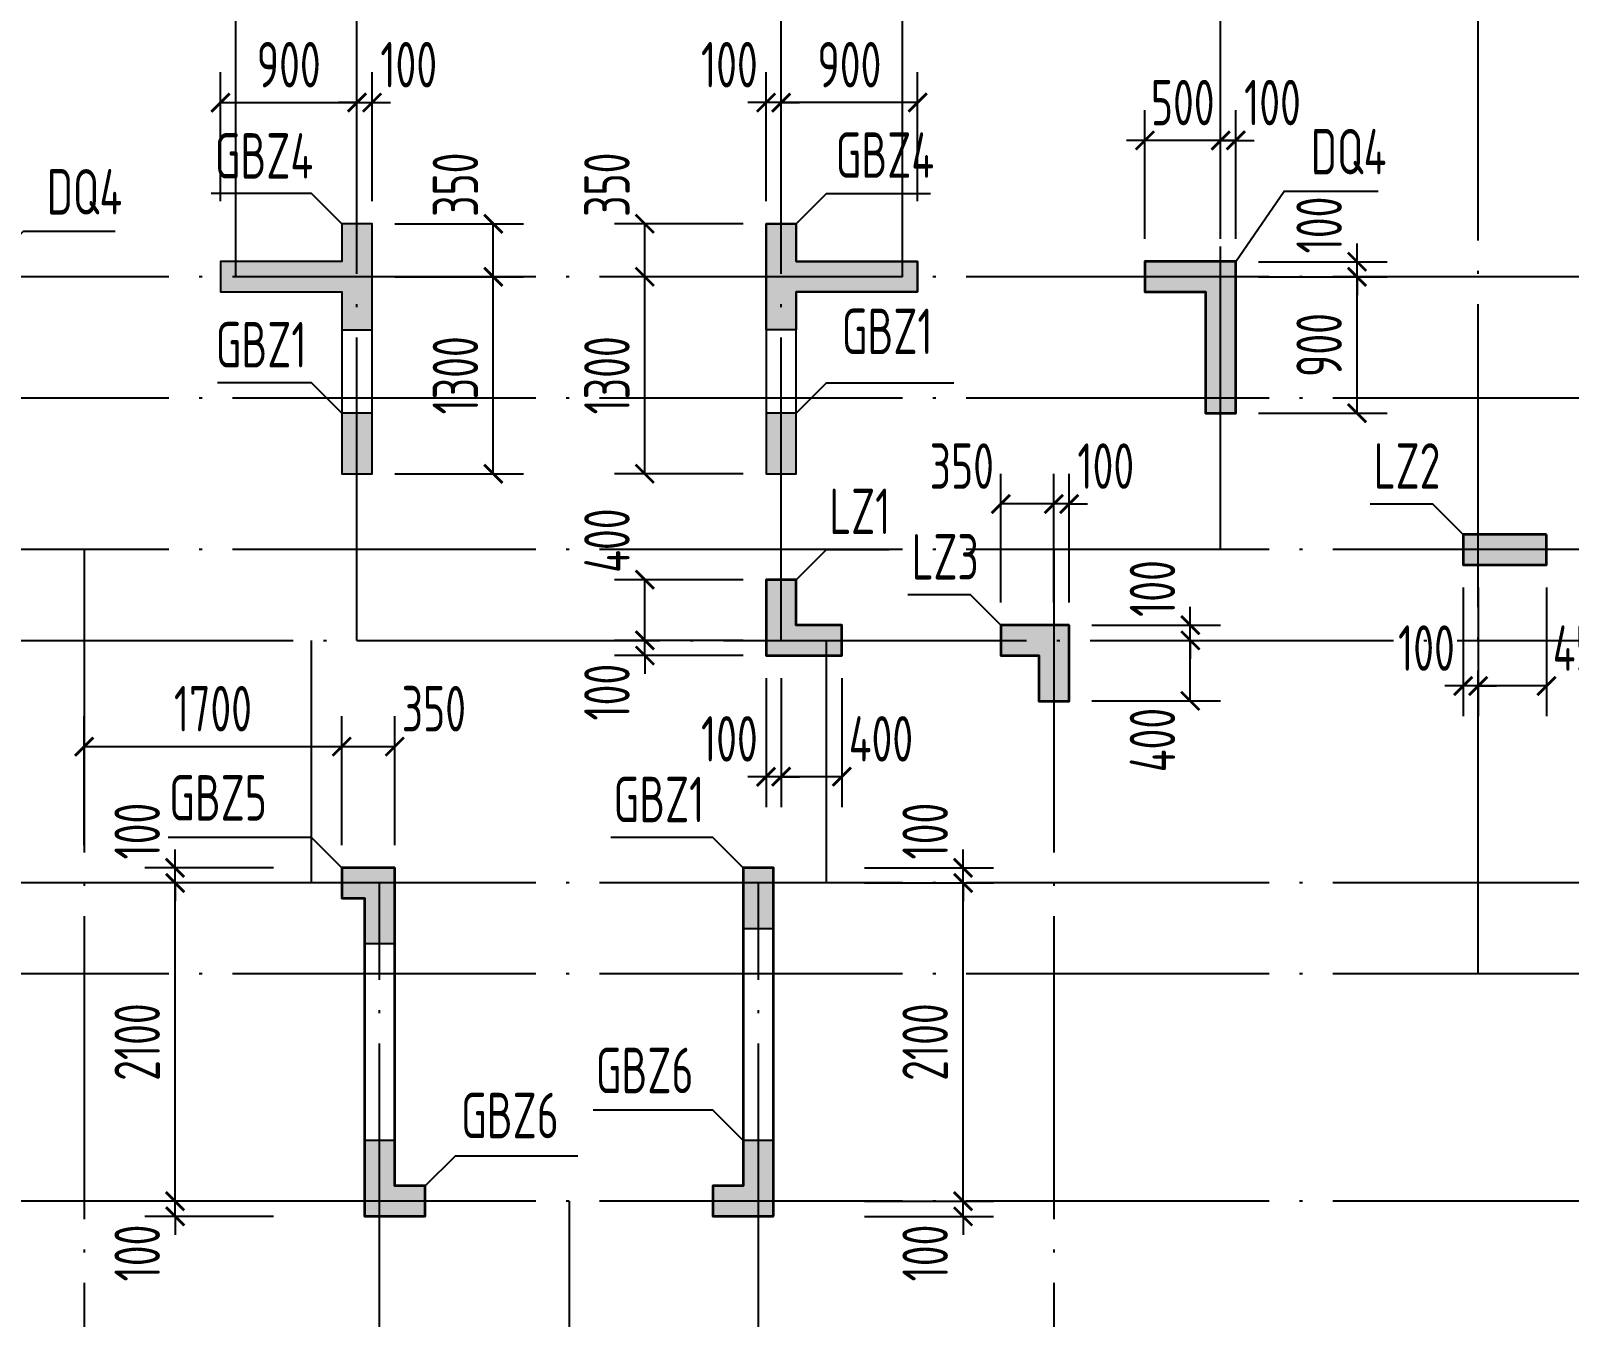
# Model space of a CAD drawing. Extents: x -668857 to 185752, y -270966 to 286822.
# Drawn here: x -309164 to -299012, y -70675 to -62185 of the extents above; entities that cross this region are included whole.
import ezdxf
from ezdxf.enums import TextEntityAlignment as Align

# ---------------------------------------------------------------- set-up
doc = ezdxf.new("R2010")
doc.units = 0
doc.header["$LTSCALE"] = 1000
doc.linetypes.add('DOTE', pattern=[2.42, 2, -0.2, 0.02, -0.2])
doc.layers.get('0').update_dxf_attribs({"linetype": 'CONTINUOUS'})
doc.layers.get('DEFPOINTS').update_dxf_attribs({"linetype": 'CONTINUOUS'})
for name, color, linetype in [('A-DOTE', 10, 'DOTE'), ('S-Q墙实线', 6, 'CONTINUOUS'), ('S-Q墙标注', 3, 'CONTINUOUS'), ('S-X详图填充', 252, 'CONTINUOUS'), ('S-X详图实线', 4, 'CONTINUOUS'), ('S-Z柱实线', 6, 'CONTINUOUS'), ('S-Z柱编号', 6, 'CONTINUOUS')]:
    doc.layers.add(name, color=color, linetype=linetype)
doc.styles.add('TSSD_REIN', font='tssdeng.shx', dxfattribs={"width": 0.7, "height": 300, "bigfont": 'tssdchn.shx'})
doc.styles.add('结构文字', font='zstxt.shx', dxfattribs={"width": 0.7, "bigfont": 'zshz.shx'})
doc.dimstyles.new('STRUCK', dxfattribs={"dimtxt": 400, "dimasz": 121, "dimexe": 200, "dimexo": 150, "dimgap": 115, "dimtad": 1, "dimdec": 0, "dimdsep": 46, "dimtxsty": '结构文字', "dimblk": 'ARCHTICK', "dimcen": 400, "dimclrd": 3, "dimclre": 3, "dimclrt": 7, "dimadec": 0, "dimazin": 0, "dimtfac": 1, "dimtdec": 0, "dimtix": 1, "dimtmove": 2, "dimatfit": 3, "dimldrblk": '_DIMX', "dimfxl": 1, "dimtolj": 1, "dimtzin": 0, "dimarcsym": 0})

# ---------------------------------------------------------------- blocks, each defined once
blk = doc.blocks.new('20210726.16395156')
at = {"layer": 'A-DOTE'}
for p, q in [((14900, 15500), (14900, 18249.9)), ((15700, 13100.3), (15700, 18249.9)), ((18500, 13100.3), (18500, 18249.9)), ((19300, 15500), (19300, 18249.9)), ((21400, 13700), (21400, 18249.9)), ((23100, 10900), (23100, 18249.9)), ((55600, 15500), (3600, 15500)), ((55600, 14700), (3600, 14700)), ((55600, 13700), (3600, 13700)), ((13900.2, 13700), (13900, 3600)), ((20299.8, 13700), (20300, 3600)), ((3600, 13100.3), (55600, 13100.3)), ((15400, 11500), (15400, 13100)), ((18800, 11500), (18800, 13100)), ((55600, 11500), (3600, 11500)), ((15850, 3600), (15850, 11500)), ((18350, 3600.1), (18350, 11500)), ((55600, 10900), (3600, 10900)), ((55600, 9400), (3600, 9400)), ((17100, 9400), (17100, 3600))]:
    blk.add_line(p, q, dxfattribs=at)
blk = doc.blocks.new('_ArchTick')
at = {"color": 0, "linetype": 'ByBlock', "const_width": 0.15}
blk.add_lwpolyline([(-0.5, -0.5), (0.5, 0.5)], dxfattribs=at)
blk = doc.blocks.new('*D3508')
at = {"layer": 'DEFPOINTS', "color": 0, "transparency": 16777216}
for p in [(-308212, -69909), (-307412, -69909), (-307412, -70009)]:
    blk.add_point(p, dxfattribs=at)
at = {"layer": 'S-Q墙标注', "color": 3, "lineweight": -2, "transparency": 16777216}
for p, q in [((-308212, -69909), (-308212, -69788)), ((-307562, -69909), (-308412, -69909)), ((-308212, -70009), (-308212, -69909)), ((-307562, -70009), (-308412, -70009)), ((-308212, -70009), (-308212, -70130))]:
    blk.add_line(p, q, dxfattribs=at)
at = {"layer": 'S-Q墙标注', "color": 3, "lineweight": -2, "transparency": 16777216, "xscale": 121, "yscale": 121, "zscale": 121}
for p, rotation in [((-308212, -69909), 270), ((-308212, -70009), 90)]:
    blk.add_blockref('_ArchTick', p, dxfattribs=dict(at, rotation=rotation))
at = {"layer": 'S-Q墙标注', "color": 7, "transparency": 16777216, "insert": (-308462, -70251), "char_height": 300, "attachment_point": 5, "rotation": 90, "style": 'TSSD_REIN'}
blk.add_mtext('\\A1;100', dxfattribs=at)
blk = doc.blocks.new('_DIMX')
blk.add_line((-150, 0), (150, 0))
at = {"const_width": 50}
blk.add_lwpolyline([(-70, -70), (70, 70)], dxfattribs=at)
blk = doc.blocks.new('*D3509')
at = {"layer": 'DEFPOINTS', "color": 0, "transparency": 16777216}
for p in [(-308212, -67809), (-307412, -67809), (-307412, -69909)]:
    blk.add_point(p, dxfattribs=at)
at = {"layer": 'S-Q墙标注', "color": 3, "lineweight": -2, "transparency": 16777216}
for p, q in [((-307562, -67809), (-308412, -67809)), ((-308212, -69909), (-308212, -67809)), ((-307562, -69909), (-308412, -69909))]:
    blk.add_line(p, q, dxfattribs=at)
at = {"layer": 'S-Q墙标注', "color": 3, "lineweight": -2, "transparency": 16777216, "xscale": 121, "yscale": 121, "zscale": 121}
for p, rotation in [((-308212, -67809), 90), ((-308212, -69909), 270)]:
    blk.add_blockref('_ArchTick', p, dxfattribs=dict(at, rotation=rotation))
at = {"layer": 'S-Q墙标注', "color": 7, "transparency": 16777216, "insert": (-308462, -68859), "char_height": 300, "attachment_point": 5, "rotation": 90, "style": 'TSSD_REIN'}
blk.add_mtext('\\A1;2100', dxfattribs=at)
blk = doc.blocks.new('*D3510')
at = {"layer": 'DEFPOINTS', "color": 0, "transparency": 16777216}
for p in [(-308212, -67709), (-307412, -67709), (-307412, -67809)]:
    blk.add_point(p, dxfattribs=at)
at = {"layer": 'S-Q墙标注', "color": 3, "lineweight": -2, "transparency": 16777216}
for p, q in [((-308212, -67709), (-308212, -67588)), ((-307562, -67709), (-308412, -67709)), ((-308212, -67809), (-308212, -67709)), ((-307562, -67809), (-308412, -67809)), ((-308212, -67809), (-308212, -67930))]:
    blk.add_line(p, q, dxfattribs=at)
at = {"layer": 'S-Q墙标注', "color": 3, "lineweight": -2, "transparency": 16777216, "xscale": 121, "yscale": 121, "zscale": 121}
for p, rotation in [((-308212, -67709), 270), ((-308212, -67809), 90)]:
    blk.add_blockref('_ArchTick', p, dxfattribs=dict(at, rotation=rotation))
at = {"layer": 'S-Q墙标注', "color": 7, "transparency": 16777216, "insert": (-308462, -67467), "char_height": 300, "attachment_point": 5, "rotation": 90, "style": 'TSSD_REIN'}
blk.add_mtext('\\A1;100', dxfattribs=at)
blk = doc.blocks.new('*D3521')
at = {"layer": 'DEFPOINTS', "color": 0, "transparency": 16777216}
for p in [(-299612, -65709), (-299162, -65709), (-299612, -66509)]:
    blk.add_point(p, dxfattribs=at)
at = {"layer": 'S-Q墙标注', "color": 3, "lineweight": -2, "transparency": 16777216}
for p, q in [((-299612, -65859), (-299612, -66709)), ((-299162, -65859), (-299162, -66709)), ((-299162, -66509), (-299612, -66509))]:
    blk.add_line(p, q, dxfattribs=at)
at = {"layer": 'S-Q墙标注', "color": 3, "lineweight": -2, "transparency": 16777216, "xscale": 121, "yscale": 121, "zscale": 121, "rotation": 180}
blk.add_blockref('_ArchTick', (-299612, -66509), dxfattribs=at)
at = {"layer": 'S-Q墙标注', "color": 3, "lineweight": -2, "transparency": 16777216, "xscale": 121, "yscale": 121, "zscale": 121}
blk.add_blockref('_ArchTick', (-299162, -66509), dxfattribs=at)
at = {"layer": 'S-Q墙标注', "color": 7, "transparency": 16777216, "insert": (-298904, -66259), "char_height": 300, "attachment_point": 5, "style": 'TSSD_REIN'}
blk.add_mtext('\\A1;450', dxfattribs=at)
blk = doc.blocks.new('*D3522')
at = {"layer": 'DEFPOINTS', "color": 0, "transparency": 16777216}
for p in [(-299712, -65709), (-299612, -65709), (-299712, -66509)]:
    blk.add_point(p, dxfattribs=at)
at = {"layer": 'S-Q墙标注', "color": 3, "lineweight": -2, "transparency": 16777216}
for p, q in [((-299712, -65859), (-299712, -66709)), ((-299612, -65859), (-299612, -66709)), ((-299712, -66509), (-299833, -66509)), ((-299612, -66509), (-299712, -66509)), ((-299612, -66509), (-299491, -66509))]:
    blk.add_line(p, q, dxfattribs=at)
at = {"layer": 'S-Q墙标注', "color": 3, "lineweight": -2, "transparency": 16777216, "xscale": 121, "yscale": 121, "zscale": 121}
blk.add_blockref('_ArchTick', (-299712, -66509), dxfattribs=at)
at = {"layer": 'S-Q墙标注', "color": 3, "lineweight": -2, "transparency": 16777216, "xscale": 121, "yscale": 121, "zscale": 121, "rotation": 180}
blk.add_blockref('_ArchTick', (-299612, -66509), dxfattribs=at)
at = {"layer": 'S-Q墙标注', "color": 7, "transparency": 16777216, "insert": (-299954, -66259), "char_height": 300, "attachment_point": 5, "style": 'TSSD_REIN'}
blk.add_mtext('\\A1;100', dxfattribs=at)
blk = doc.blocks.new('*D3523')
at = {"layer": 'DEFPOINTS', "color": 0, "transparency": 16777216}
for p in [(-305112, -66208), (-304312, -66208), (-304312, -66308)]:
    blk.add_point(p, dxfattribs=at)
at = {"layer": 'S-Q墙标注', "color": 3, "lineweight": -2, "transparency": 16777216}
for p, q in [((-305112, -66208), (-305112, -66087)), ((-304462, -66208), (-305312, -66208)), ((-305112, -66308), (-305112, -66208)), ((-304462, -66308), (-305312, -66308)), ((-305112, -66308), (-305112, -66429))]:
    blk.add_line(p, q, dxfattribs=at)
at = {"layer": 'S-Q墙标注', "color": 3, "lineweight": -2, "transparency": 16777216, "xscale": 121, "yscale": 121, "zscale": 121}
for p, rotation in [((-305112, -66208), 270), ((-305112, -66308), 90)]:
    blk.add_blockref('_ArchTick', p, dxfattribs=dict(at, rotation=rotation))
at = {"layer": 'S-Q墙标注', "color": 7, "transparency": 16777216, "insert": (-305362, -66550), "char_height": 300, "attachment_point": 5, "rotation": 90, "style": 'TSSD_REIN'}
blk.add_mtext('\\A1;100', dxfattribs=at)
blk = doc.blocks.new('*D3524')
at = {"layer": 'DEFPOINTS', "color": 0, "transparency": 16777216}
for p in [(-305112, -65808), (-304312, -65808), (-304312, -66208)]:
    blk.add_point(p, dxfattribs=at)
at = {"layer": 'S-Q墙标注', "color": 3, "lineweight": -2, "transparency": 16777216}
for p, q in [((-304462, -65808), (-305312, -65808)), ((-305112, -66208), (-305112, -65808)), ((-304462, -66208), (-305312, -66208))]:
    blk.add_line(p, q, dxfattribs=at)
at = {"layer": 'S-Q墙标注', "color": 3, "lineweight": -2, "transparency": 16777216, "xscale": 121, "yscale": 121, "zscale": 121}
for p, rotation in [((-305112, -65808), 90), ((-305112, -66208), 270)]:
    blk.add_blockref('_ArchTick', p, dxfattribs=dict(at, rotation=rotation))
at = {"layer": 'S-Q墙标注', "color": 7, "transparency": 16777216, "insert": (-305362, -65550), "char_height": 300, "attachment_point": 5, "rotation": 90, "style": 'TSSD_REIN'}
blk.add_mtext('\\A1;400', dxfattribs=at)
blk = doc.blocks.new('*D3525')
at = {"layer": 'DEFPOINTS', "color": 0, "transparency": 16777216}
for p in [(-304212, -66308), (-303812, -66308), (-304212, -67108)]:
    blk.add_point(p, dxfattribs=at)
at = {"layer": 'S-Q墙标注', "color": 3, "lineweight": -2, "transparency": 16777216}
for p, q in [((-304212, -66458), (-304212, -67308)), ((-303812, -66458), (-303812, -67308)), ((-303812, -67108), (-304212, -67108))]:
    blk.add_line(p, q, dxfattribs=at)
at = {"layer": 'S-Q墙标注', "color": 3, "lineweight": -2, "transparency": 16777216, "xscale": 121, "yscale": 121, "zscale": 121, "rotation": 180}
blk.add_blockref('_ArchTick', (-304212, -67108), dxfattribs=at)
at = {"layer": 'S-Q墙标注', "color": 3, "lineweight": -2, "transparency": 16777216, "xscale": 121, "yscale": 121, "zscale": 121}
blk.add_blockref('_ArchTick', (-303812, -67108), dxfattribs=at)
at = {"layer": 'S-Q墙标注', "color": 7, "transparency": 16777216, "insert": (-303554, -66858), "char_height": 300, "attachment_point": 5, "style": 'TSSD_REIN'}
blk.add_mtext('\\A1;400', dxfattribs=at)
blk = doc.blocks.new('*D3526')
at = {"layer": 'DEFPOINTS', "color": 0, "transparency": 16777216}
for p in [(-304312, -66308), (-304212, -66308), (-304312, -67108)]:
    blk.add_point(p, dxfattribs=at)
at = {"layer": 'S-Q墙标注', "color": 3, "lineweight": -2, "transparency": 16777216}
for p, q in [((-304312, -66458), (-304312, -67308)), ((-304212, -66458), (-304212, -67308)), ((-304312, -67108), (-304433, -67108)), ((-304212, -67108), (-304312, -67108)), ((-304212, -67108), (-304091, -67108))]:
    blk.add_line(p, q, dxfattribs=at)
at = {"layer": 'S-Q墙标注', "color": 3, "lineweight": -2, "transparency": 16777216, "xscale": 121, "yscale": 121, "zscale": 121}
blk.add_blockref('_ArchTick', (-304312, -67108), dxfattribs=at)
at = {"layer": 'S-Q墙标注', "color": 3, "lineweight": -2, "transparency": 16777216, "xscale": 121, "yscale": 121, "zscale": 121, "rotation": 180}
blk.add_blockref('_ArchTick', (-304212, -67108), dxfattribs=at)
at = {"layer": 'S-Q墙标注', "color": 7, "transparency": 16777216, "insert": (-304554, -66858), "char_height": 300, "attachment_point": 5, "style": 'TSSD_REIN'}
blk.add_mtext('\\A1;100', dxfattribs=at)
blk = doc.blocks.new('*D3527')
at = {"layer": 'DEFPOINTS', "color": 0, "transparency": 16777216}
for p in [(-301212, -63809), (-300412, -63809), (-301212, -64709)]:
    blk.add_point(p, dxfattribs=at)
at = {"layer": 'S-Q墙标注', "color": 3, "lineweight": -2, "transparency": 16777216}
for p, q in [((-301062, -63809), (-300212, -63809)), ((-300412, -64709), (-300412, -63809)), ((-301062, -64709), (-300212, -64709))]:
    blk.add_line(p, q, dxfattribs=at)
at = {"layer": 'S-Q墙标注', "color": 3, "lineweight": -2, "transparency": 16777216, "xscale": 121, "yscale": 121, "zscale": 121}
for p, rotation in [((-300412, -63809), 90), ((-300412, -64709), 270)]:
    blk.add_blockref('_ArchTick', p, dxfattribs=dict(at, rotation=rotation))
at = {"layer": 'S-Q墙标注', "color": 7, "transparency": 16777216, "insert": (-300662, -64259), "char_height": 300, "attachment_point": 5, "rotation": 90, "style": 'TSSD_REIN'}
blk.add_mtext('\\A1;900', dxfattribs=at)
blk = doc.blocks.new('*D3528')
at = {"layer": 'DEFPOINTS', "color": 0, "transparency": 16777216}
for p in [(-301212, -63709), (-300412, -63709), (-301212, -63809)]:
    blk.add_point(p, dxfattribs=at)
at = {"layer": 'S-Q墙标注', "color": 3, "lineweight": -2, "transparency": 16777216}
for p, q in [((-300412, -63709), (-300412, -63588)), ((-301062, -63709), (-300212, -63709)), ((-300412, -63809), (-300412, -63709)), ((-301062, -63809), (-300212, -63809)), ((-300412, -63809), (-300412, -63930))]:
    blk.add_line(p, q, dxfattribs=at)
at = {"layer": 'S-Q墙标注', "color": 3, "lineweight": -2, "transparency": 16777216, "xscale": 121, "yscale": 121, "zscale": 121}
for p, rotation in [((-300412, -63709), 270), ((-300412, -63809), 90)]:
    blk.add_blockref('_ArchTick', p, dxfattribs=dict(at, rotation=rotation))
at = {"layer": 'S-Q墙标注', "color": 7, "transparency": 16777216, "insert": (-300662, -63467), "char_height": 300, "attachment_point": 5, "rotation": 90, "style": 'TSSD_REIN'}
blk.add_mtext('\\A1;100', dxfattribs=at)
blk = doc.blocks.new('*D3529')
at = {"layer": 'DEFPOINTS', "color": 0, "transparency": 16777216}
for p in [(-301312, -62909), (-301312, -63709), (-301212, -63709)]:
    blk.add_point(p, dxfattribs=at)
at = {"layer": 'S-Q墙标注', "color": 3, "lineweight": -2, "transparency": 16777216}
for p, q in [((-301312, -63559), (-301312, -62709)), ((-301212, -63559), (-301212, -62709)), ((-301312, -62909), (-301433, -62909)), ((-301212, -62909), (-301312, -62909)), ((-301212, -62909), (-301091, -62909))]:
    blk.add_line(p, q, dxfattribs=at)
at = {"layer": 'S-Q墙标注', "color": 3, "lineweight": -2, "transparency": 16777216, "xscale": 121, "yscale": 121, "zscale": 121}
blk.add_blockref('_ArchTick', (-301312, -62909), dxfattribs=at)
at = {"layer": 'S-Q墙标注', "color": 3, "lineweight": -2, "transparency": 16777216, "xscale": 121, "yscale": 121, "zscale": 121, "rotation": 180}
blk.add_blockref('_ArchTick', (-301212, -62909), dxfattribs=at)
at = {"layer": 'S-Q墙标注', "color": 7, "transparency": 16777216, "insert": (-300970, -62659), "char_height": 300, "attachment_point": 5, "style": 'TSSD_REIN'}
blk.add_mtext('\\A1;100', dxfattribs=at)
blk = doc.blocks.new('*D3530')
at = {"layer": 'DEFPOINTS', "color": 0, "transparency": 16777216}
for p in [(-301812, -62909), (-301812, -63709), (-301312, -63709)]:
    blk.add_point(p, dxfattribs=at)
at = {"layer": 'S-Q墙标注', "color": 3, "lineweight": -2, "transparency": 16777216}
for p, q in [((-301812, -63559), (-301812, -62709)), ((-301312, -63559), (-301312, -62709)), ((-301812, -62909), (-301933, -62909)), ((-301312, -62909), (-301812, -62909)), ((-301312, -62909), (-301191, -62909))]:
    blk.add_line(p, q, dxfattribs=at)
at = {"layer": 'S-Q墙标注', "color": 3, "lineweight": -2, "transparency": 16777216, "xscale": 121, "yscale": 121, "zscale": 121}
blk.add_blockref('_ArchTick', (-301812, -62909), dxfattribs=at)
at = {"layer": 'S-Q墙标注', "color": 3, "lineweight": -2, "transparency": 16777216, "xscale": 121, "yscale": 121, "zscale": 121, "rotation": 180}
blk.add_blockref('_ArchTick', (-301312, -62909), dxfattribs=at)
at = {"layer": 'S-Q墙标注', "color": 7, "transparency": 16777216, "insert": (-301562, -62659), "char_height": 300, "attachment_point": 5, "style": 'TSSD_REIN'}
blk.add_mtext('\\A1;500', dxfattribs=at)
blk = doc.blocks.new('*D3531')
at = {"layer": 'DEFPOINTS', "color": 0, "transparency": 16777216}
for p in [(-303812, -69909), (-303012, -69909), (-303812, -70009)]:
    blk.add_point(p, dxfattribs=at)
at = {"layer": 'S-Q墙标注', "color": 3, "lineweight": -2, "transparency": 16777216}
for p, q in [((-303012, -69909), (-303012, -69788)), ((-303662, -69909), (-302812, -69909)), ((-303012, -70009), (-303012, -69909)), ((-303662, -70009), (-302812, -70009)), ((-303012, -70009), (-303012, -70130))]:
    blk.add_line(p, q, dxfattribs=at)
at = {"layer": 'S-Q墙标注', "color": 3, "lineweight": -2, "transparency": 16777216, "xscale": 121, "yscale": 121, "zscale": 121}
for p, rotation in [((-303012, -69909), 270), ((-303012, -70009), 90)]:
    blk.add_blockref('_ArchTick', p, dxfattribs=dict(at, rotation=rotation))
at = {"layer": 'S-Q墙标注', "color": 7, "transparency": 16777216, "insert": (-303262, -70251), "char_height": 300, "attachment_point": 5, "rotation": 90, "style": 'TSSD_REIN'}
blk.add_mtext('\\A1;100', dxfattribs=at)
blk = doc.blocks.new('*D3532')
at = {"layer": 'DEFPOINTS', "color": 0, "transparency": 16777216}
for p in [(-303812, -67809), (-303012, -67809), (-303812, -69909)]:
    blk.add_point(p, dxfattribs=at)
at = {"layer": 'S-Q墙标注', "color": 3, "lineweight": -2, "transparency": 16777216}
for p, q in [((-303662, -67809), (-302812, -67809)), ((-303012, -69909), (-303012, -67809)), ((-303662, -69909), (-302812, -69909))]:
    blk.add_line(p, q, dxfattribs=at)
at = {"layer": 'S-Q墙标注', "color": 3, "lineweight": -2, "transparency": 16777216, "xscale": 121, "yscale": 121, "zscale": 121}
for p, rotation in [((-303012, -67809), 90), ((-303012, -69909), 270)]:
    blk.add_blockref('_ArchTick', p, dxfattribs=dict(at, rotation=rotation))
at = {"layer": 'S-Q墙标注', "color": 7, "transparency": 16777216, "insert": (-303262, -68859), "char_height": 300, "attachment_point": 5, "rotation": 90, "style": 'TSSD_REIN'}
blk.add_mtext('\\A1;2100', dxfattribs=at)
blk = doc.blocks.new('*D3533')
at = {"layer": 'DEFPOINTS', "color": 0, "transparency": 16777216}
for p in [(-303812, -67709), (-303012, -67709), (-303812, -67809)]:
    blk.add_point(p, dxfattribs=at)
at = {"layer": 'S-Q墙标注', "color": 3, "lineweight": -2, "transparency": 16777216}
for p, q in [((-303012, -67709), (-303012, -67588)), ((-303662, -67709), (-302812, -67709)), ((-303012, -67809), (-303012, -67709)), ((-303662, -67809), (-302812, -67809)), ((-303012, -67809), (-303012, -67930))]:
    blk.add_line(p, q, dxfattribs=at)
at = {"layer": 'S-Q墙标注', "color": 3, "lineweight": -2, "transparency": 16777216, "xscale": 121, "yscale": 121, "zscale": 121}
for p, rotation in [((-303012, -67709), 270), ((-303012, -67809), 90)]:
    blk.add_blockref('_ArchTick', p, dxfattribs=dict(at, rotation=rotation))
at = {"layer": 'S-Q墙标注', "color": 7, "transparency": 16777216, "insert": (-303262, -67467), "char_height": 300, "attachment_point": 5, "rotation": 90, "style": 'TSSD_REIN'}
blk.add_mtext('\\A1;100', dxfattribs=at)
blk = doc.blocks.new('*D3582')
at = {"layer": 'DEFPOINTS', "color": 0, "transparency": 16777216}
for p in [(-302762, -65308), (-302762, -66108), (-302412, -66108)]:
    blk.add_point(p, dxfattribs=at)
at = {"layer": 'S-Q墙标注', "color": 3, "lineweight": -2, "transparency": 16777216}
for p, q in [((-302762, -65958), (-302762, -65108)), ((-302412, -65958), (-302412, -65108)), ((-302412, -65308), (-302762, -65308))]:
    blk.add_line(p, q, dxfattribs=at)
at = {"layer": 'S-Q墙标注', "color": 3, "lineweight": -2, "transparency": 16777216, "xscale": 121, "yscale": 121, "zscale": 121, "rotation": 180}
blk.add_blockref('_ArchTick', (-302762, -65308), dxfattribs=at)
at = {"layer": 'S-Q墙标注', "color": 3, "lineweight": -2, "transparency": 16777216, "xscale": 121, "yscale": 121, "zscale": 121}
blk.add_blockref('_ArchTick', (-302412, -65308), dxfattribs=at)
at = {"layer": 'S-Q墙标注', "color": 7, "transparency": 16777216, "insert": (-303020, -65058), "char_height": 300, "attachment_point": 5, "style": 'TSSD_REIN'}
blk.add_mtext('\\A1;350', dxfattribs=at)
blk = doc.blocks.new('*D3583')
at = {"layer": 'DEFPOINTS', "color": 0, "transparency": 16777216}
for p in [(-302412, -65308), (-302412, -66108), (-302312, -66108)]:
    blk.add_point(p, dxfattribs=at)
at = {"layer": 'S-Q墙标注', "color": 3, "lineweight": -2, "transparency": 16777216}
for p, q in [((-302412, -65958), (-302412, -65108)), ((-302312, -65958), (-302312, -65108)), ((-302412, -65308), (-302533, -65308)), ((-302312, -65308), (-302412, -65308)), ((-302312, -65308), (-302191, -65308))]:
    blk.add_line(p, q, dxfattribs=at)
at = {"layer": 'S-Q墙标注', "color": 3, "lineweight": -2, "transparency": 16777216, "xscale": 121, "yscale": 121, "zscale": 121}
blk.add_blockref('_ArchTick', (-302412, -65308), dxfattribs=at)
at = {"layer": 'S-Q墙标注', "color": 3, "lineweight": -2, "transparency": 16777216, "xscale": 121, "yscale": 121, "zscale": 121, "rotation": 180}
blk.add_blockref('_ArchTick', (-302312, -65308), dxfattribs=at)
at = {"layer": 'S-Q墙标注', "color": 7, "transparency": 16777216, "insert": (-302070, -65058), "char_height": 300, "attachment_point": 5, "style": 'TSSD_REIN'}
blk.add_mtext('\\A1;100', dxfattribs=at)
blk = doc.blocks.new('*D3584')
at = {"layer": 'DEFPOINTS', "color": 0, "transparency": 16777216}
for p in [(-302312, -66108), (-301512, -66108), (-302312, -66208)]:
    blk.add_point(p, dxfattribs=at)
at = {"layer": 'S-Q墙标注', "color": 3, "lineweight": -2, "transparency": 16777216}
for p, q in [((-301512, -66108), (-301512, -65987)), ((-302162, -66108), (-301312, -66108)), ((-301512, -66208), (-301512, -66108)), ((-302162, -66208), (-301312, -66208)), ((-301512, -66208), (-301512, -66329))]:
    blk.add_line(p, q, dxfattribs=at)
at = {"layer": 'S-Q墙标注', "color": 3, "lineweight": -2, "transparency": 16777216, "xscale": 121, "yscale": 121, "zscale": 121}
for p, rotation in [((-301512, -66108), 270), ((-301512, -66208), 90)]:
    blk.add_blockref('_ArchTick', p, dxfattribs=dict(at, rotation=rotation))
at = {"layer": 'S-Q墙标注', "color": 7, "transparency": 16777216, "insert": (-301762, -65866), "char_height": 300, "attachment_point": 5, "rotation": 90, "style": 'TSSD_REIN'}
blk.add_mtext('\\A1;100', dxfattribs=at)
blk = doc.blocks.new('*D3585')
at = {"layer": 'DEFPOINTS', "color": 0, "transparency": 16777216}
for p in [(-302312, -66208), (-301512, -66208), (-302312, -66608)]:
    blk.add_point(p, dxfattribs=at)
at = {"layer": 'S-Q墙标注', "color": 3, "lineweight": -2, "transparency": 16777216}
for p, q in [((-302162, -66208), (-301312, -66208)), ((-301512, -66608), (-301512, -66208)), ((-302162, -66608), (-301312, -66608))]:
    blk.add_line(p, q, dxfattribs=at)
at = {"layer": 'S-Q墙标注', "color": 3, "lineweight": -2, "transparency": 16777216, "xscale": 121, "yscale": 121, "zscale": 121}
for p, rotation in [((-301512, -66208), 90), ((-301512, -66608), 270)]:
    blk.add_blockref('_ArchTick', p, dxfattribs=dict(at, rotation=rotation))
at = {"layer": 'S-Q墙标注', "color": 7, "transparency": 16777216, "insert": (-301762, -66866), "char_height": 300, "attachment_point": 5, "rotation": 90, "style": 'TSSD_REIN'}
blk.add_mtext('\\A1;400', dxfattribs=at)
blk = doc.blocks.new('*D3616')
at = {"layer": 'DEFPOINTS', "color": 0, "transparency": 16777216}
for p in [(-306762, -66909), (-307112, -67709), (-306762, -67709)]:
    blk.add_point(p, dxfattribs=at)
at = {"layer": 'S-Q墙标注', "color": 3, "lineweight": -2, "transparency": 16777216}
for p, q in [((-307112, -67559), (-307112, -66709)), ((-306762, -67559), (-306762, -66709)), ((-307112, -66909), (-306762, -66909))]:
    blk.add_line(p, q, dxfattribs=at)
at = {"layer": 'S-Q墙标注', "color": 3, "lineweight": -2, "transparency": 16777216, "xscale": 121, "yscale": 121, "zscale": 121, "rotation": 180}
blk.add_blockref('_ArchTick', (-307112, -66909), dxfattribs=at)
at = {"layer": 'S-Q墙标注', "color": 3, "lineweight": -2, "transparency": 16777216, "xscale": 121, "yscale": 121, "zscale": 121}
blk.add_blockref('_ArchTick', (-306762, -66909), dxfattribs=at)
at = {"layer": 'S-Q墙标注', "color": 7, "transparency": 16777216, "insert": (-306504, -66659), "char_height": 300, "attachment_point": 5, "style": 'TSSD_REIN'}
blk.add_mtext('\\A1;350', dxfattribs=at)
blk = doc.blocks.new('*D3617')
at = {"layer": 'DEFPOINTS', "color": 0, "transparency": 16777216}
for p in [(-307112, -66909), (-308812, -67709), (-307112, -67709)]:
    blk.add_point(p, dxfattribs=at)
at = {"layer": 'S-Q墙标注', "color": 3, "lineweight": -2, "transparency": 16777216}
for p, q in [((-308812, -67559), (-308812, -66709)), ((-307112, -67559), (-307112, -66709)), ((-308812, -66909), (-307112, -66909))]:
    blk.add_line(p, q, dxfattribs=at)
at = {"layer": 'S-Q墙标注', "color": 3, "lineweight": -2, "transparency": 16777216, "xscale": 121, "yscale": 121, "zscale": 121, "rotation": 180}
blk.add_blockref('_ArchTick', (-308812, -66909), dxfattribs=at)
at = {"layer": 'S-Q墙标注', "color": 3, "lineweight": -2, "transparency": 16777216, "xscale": 121, "yscale": 121, "zscale": 121}
blk.add_blockref('_ArchTick', (-307112, -66909), dxfattribs=at)
at = {"layer": 'S-Q墙标注', "color": 7, "transparency": 16777216, "insert": (-307962, -66659), "char_height": 300, "attachment_point": 5, "style": 'TSSD_REIN'}
blk.add_mtext('\\A1;1700', dxfattribs=at)
blk = doc.blocks.new('*D3744')
at = {"layer": 'DEFPOINTS', "color": 0, "transparency": 16777216}
for p in [(-306912, -63809), (-306112, -63809), (-306912, -65109)]:
    blk.add_point(p, dxfattribs=at)
at = {"layer": 'S-Q墙标注', "color": 3, "lineweight": -2, "transparency": 16777216}
for p, q in [((-306762, -63809), (-305912, -63809)), ((-306112, -65109), (-306112, -63809)), ((-306762, -65109), (-305912, -65109))]:
    blk.add_line(p, q, dxfattribs=at)
at = {"layer": 'S-Q墙标注', "color": 3, "lineweight": -2, "transparency": 16777216, "xscale": 121, "yscale": 121, "zscale": 121}
for p, rotation in [((-306112, -63809), 90), ((-306112, -65109), 270)]:
    blk.add_blockref('_ArchTick', p, dxfattribs=dict(at, rotation=rotation))
at = {"layer": 'S-Q墙标注', "color": 7, "transparency": 16777216, "insert": (-306362, -64459), "char_height": 300, "attachment_point": 5, "rotation": 90, "style": 'TSSD_REIN'}
blk.add_mtext('\\A1;1300', dxfattribs=at)
blk = doc.blocks.new('*D3745')
at = {"layer": 'DEFPOINTS', "color": 0, "transparency": 16777216}
for p in [(-306912, -63459), (-306112, -63459), (-306912, -63809)]:
    blk.add_point(p, dxfattribs=at)
at = {"layer": 'S-Q墙标注', "color": 3, "lineweight": -2, "transparency": 16777216}
for p, q in [((-306762, -63459), (-305912, -63459)), ((-306112, -63809), (-306112, -63459)), ((-306762, -63809), (-305912, -63809))]:
    blk.add_line(p, q, dxfattribs=at)
at = {"layer": 'S-Q墙标注', "color": 3, "lineweight": -2, "transparency": 16777216, "xscale": 121, "yscale": 121, "zscale": 121}
for p, rotation in [((-306112, -63459), 90), ((-306112, -63809), 270)]:
    blk.add_blockref('_ArchTick', p, dxfattribs=dict(at, rotation=rotation))
at = {"layer": 'S-Q墙标注', "color": 7, "transparency": 16777216, "insert": (-306362, -63201), "char_height": 300, "attachment_point": 5, "rotation": 90, "style": 'TSSD_REIN'}
blk.add_mtext('\\A1;350', dxfattribs=at)
blk = doc.blocks.new('*D3746')
at = {"layer": 'DEFPOINTS', "color": 0, "transparency": 16777216}
for p in [(-307012, -62659), (-307912, -63459), (-307012, -63459)]:
    blk.add_point(p, dxfattribs=at)
at = {"layer": 'S-Q墙标注', "color": 3, "lineweight": -2, "transparency": 16777216}
for p, q in [((-307912, -63309), (-307912, -62459)), ((-307012, -63309), (-307012, -62459)), ((-307912, -62659), (-307012, -62659))]:
    blk.add_line(p, q, dxfattribs=at)
at = {"layer": 'S-Q墙标注', "color": 3, "lineweight": -2, "transparency": 16777216, "xscale": 121, "yscale": 121, "zscale": 121, "rotation": 180}
blk.add_blockref('_ArchTick', (-307912, -62659), dxfattribs=at)
at = {"layer": 'S-Q墙标注', "color": 3, "lineweight": -2, "transparency": 16777216, "xscale": 121, "yscale": 121, "zscale": 121}
blk.add_blockref('_ArchTick', (-307012, -62659), dxfattribs=at)
at = {"layer": 'S-Q墙标注', "color": 7, "transparency": 16777216, "insert": (-307462, -62409), "char_height": 300, "attachment_point": 5, "style": 'TSSD_REIN'}
blk.add_mtext('\\A1;900', dxfattribs=at)
blk = doc.blocks.new('*D3747')
at = {"layer": 'DEFPOINTS', "color": 0, "transparency": 16777216}
for p in [(-306912, -62659), (-307012, -63459), (-306912, -63459)]:
    blk.add_point(p, dxfattribs=at)
at = {"layer": 'S-Q墙标注', "color": 3, "lineweight": -2, "transparency": 16777216}
for p, q in [((-307012, -63309), (-307012, -62459)), ((-306912, -63309), (-306912, -62459)), ((-307012, -62659), (-307133, -62659)), ((-307012, -62659), (-306912, -62659)), ((-306912, -62659), (-306791, -62659))]:
    blk.add_line(p, q, dxfattribs=at)
at = {"layer": 'S-Q墙标注', "color": 3, "lineweight": -2, "transparency": 16777216, "xscale": 121, "yscale": 121, "zscale": 121}
blk.add_blockref('_ArchTick', (-307012, -62659), dxfattribs=at)
at = {"layer": 'S-Q墙标注', "color": 3, "lineweight": -2, "transparency": 16777216, "xscale": 121, "yscale": 121, "zscale": 121, "rotation": 180}
blk.add_blockref('_ArchTick', (-306912, -62659), dxfattribs=at)
at = {"layer": 'S-Q墙标注', "color": 7, "transparency": 16777216, "insert": (-306670, -62409), "char_height": 300, "attachment_point": 5, "style": 'TSSD_REIN'}
blk.add_mtext('\\A1;100', dxfattribs=at)
blk = doc.blocks.new('*D3748')
at = {"layer": 'DEFPOINTS', "color": 0, "transparency": 16777216}
for p in [(-305112, -63809), (-304312, -63809), (-304312, -65109)]:
    blk.add_point(p, dxfattribs=at)
at = {"layer": 'S-Q墙标注', "color": 3, "lineweight": -2, "transparency": 16777216}
for p, q in [((-304462, -63809), (-305312, -63809)), ((-305112, -65109), (-305112, -63809)), ((-304462, -65109), (-305312, -65109))]:
    blk.add_line(p, q, dxfattribs=at)
at = {"layer": 'S-Q墙标注', "color": 3, "lineweight": -2, "transparency": 16777216, "xscale": 121, "yscale": 121, "zscale": 121}
for p, rotation in [((-305112, -63809), 90), ((-305112, -65109), 270)]:
    blk.add_blockref('_ArchTick', p, dxfattribs=dict(at, rotation=rotation))
at = {"layer": 'S-Q墙标注', "color": 7, "transparency": 16777216, "insert": (-305362, -64459), "char_height": 300, "attachment_point": 5, "rotation": 90, "style": 'TSSD_REIN'}
blk.add_mtext('\\A1;1300', dxfattribs=at)
blk = doc.blocks.new('*D3749')
at = {"layer": 'DEFPOINTS', "color": 0, "transparency": 16777216}
for p in [(-305112, -63459), (-304312, -63459), (-304312, -63809)]:
    blk.add_point(p, dxfattribs=at)
at = {"layer": 'S-Q墙标注', "color": 3, "lineweight": -2, "transparency": 16777216}
for p, q in [((-304462, -63459), (-305312, -63459)), ((-305112, -63809), (-305112, -63459)), ((-304462, -63809), (-305312, -63809))]:
    blk.add_line(p, q, dxfattribs=at)
at = {"layer": 'S-Q墙标注', "color": 3, "lineweight": -2, "transparency": 16777216, "xscale": 121, "yscale": 121, "zscale": 121}
for p, rotation in [((-305112, -63459), 90), ((-305112, -63809), 270)]:
    blk.add_blockref('_ArchTick', p, dxfattribs=dict(at, rotation=rotation))
at = {"layer": 'S-Q墙标注', "color": 7, "transparency": 16777216, "insert": (-305362, -63201), "char_height": 300, "attachment_point": 5, "rotation": 90, "style": 'TSSD_REIN'}
blk.add_mtext('\\A1;350', dxfattribs=at)
blk = doc.blocks.new('*D3750')
at = {"layer": 'DEFPOINTS', "color": 0, "transparency": 16777216}
for p in [(-304212, -62659), (-304212, -63459), (-303312, -63459)]:
    blk.add_point(p, dxfattribs=at)
at = {"layer": 'S-Q墙标注', "color": 3, "lineweight": -2, "transparency": 16777216}
for p, q in [((-304212, -63309), (-304212, -62459)), ((-303312, -63309), (-303312, -62459)), ((-303312, -62659), (-304212, -62659))]:
    blk.add_line(p, q, dxfattribs=at)
at = {"layer": 'S-Q墙标注', "color": 3, "lineweight": -2, "transparency": 16777216, "xscale": 121, "yscale": 121, "zscale": 121, "rotation": 180}
blk.add_blockref('_ArchTick', (-304212, -62659), dxfattribs=at)
at = {"layer": 'S-Q墙标注', "color": 3, "lineweight": -2, "transparency": 16777216, "xscale": 121, "yscale": 121, "zscale": 121}
blk.add_blockref('_ArchTick', (-303312, -62659), dxfattribs=at)
at = {"layer": 'S-Q墙标注', "color": 7, "transparency": 16777216, "insert": (-303762, -62409), "char_height": 300, "attachment_point": 5, "style": 'TSSD_REIN'}
blk.add_mtext('\\A1;900', dxfattribs=at)
blk = doc.blocks.new('*D3751')
at = {"layer": 'DEFPOINTS', "color": 0, "transparency": 16777216}
for p in [(-304312, -62659), (-304312, -63459), (-304212, -63459)]:
    blk.add_point(p, dxfattribs=at)
at = {"layer": 'S-Q墙标注', "color": 3, "lineweight": -2, "transparency": 16777216}
for p, q in [((-304312, -63309), (-304312, -62459)), ((-304212, -63309), (-304212, -62459)), ((-304312, -62659), (-304433, -62659)), ((-304212, -62659), (-304312, -62659)), ((-304212, -62659), (-304091, -62659))]:
    blk.add_line(p, q, dxfattribs=at)
at = {"layer": 'S-Q墙标注', "color": 3, "lineweight": -2, "transparency": 16777216, "xscale": 121, "yscale": 121, "zscale": 121}
blk.add_blockref('_ArchTick', (-304312, -62659), dxfattribs=at)
at = {"layer": 'S-Q墙标注', "color": 3, "lineweight": -2, "transparency": 16777216, "xscale": 121, "yscale": 121, "zscale": 121, "rotation": 180}
blk.add_blockref('_ArchTick', (-304212, -62659), dxfattribs=at)
at = {"layer": 'S-Q墙标注', "color": 7, "transparency": 16777216, "insert": (-304554, -62409), "char_height": 300, "attachment_point": 5, "style": 'TSSD_REIN'}
blk.add_mtext('\\A1;100', dxfattribs=at)

msp = doc.modelspace()

# ---------------------------------------------------------------- hatches: boundary and pattern name
at = {"layer": 'S-X详图填充'}
h = msp.add_hatch(color=256, dxfattribs=at)
h.dxf.hatch_style = 1
h.paths.add_polyline_path([(-307112.13, -64159.07), (-306912.13, -64159.07), (-306912.13, -63458.61), (-307112.13, -63458.61), (-307112.13, -63708.61), (-307912.25, -63708.61), (-307912.25, -63908.61), (-307112.13, -63908.61)])
h = msp.add_hatch(color=256, dxfattribs=at)
h.dxf.hatch_style = 1
h.paths.add_polyline_path([(-304112.13, -64159.07), (-304312.13, -64159.07), (-304312.13, -63458.61), (-304112.13, -63458.61), (-304112.13, -63708.61), (-303312, -63708.61), (-303312, -63908.61), (-304112.13, -63908.61)])
h = msp.add_hatch(color=256, dxfattribs=at)
h.dxf.hatch_style = 1
h.paths.add_polyline_path([(-301212.13, -63708.61), (-301812.04, -63708.61), (-301812.04, -63908.61), (-301412.13, -63908.61), (-301412.13, -64708.61), (-301212.13, -64708.61)])
h = msp.add_hatch(color=256, dxfattribs=at)
h.dxf.hatch_style = 1
h.paths.add_polyline_path([(-306912.13, -64708.61), (-307112.13, -64708.61), (-307112.13, -65108.61), (-306912.13, -65108.61)])
h = msp.add_hatch(color=256, dxfattribs=at)
h.dxf.hatch_style = 1
h.paths.add_polyline_path([(-304112.13, -64708.61), (-304312.13, -64708.61), (-304312.13, -65108.61), (-304112.13, -65108.61)])
for points in [[(-299162.13, -65508.61), (-299712.13, -65508.61), (-299712.13, -65708.61), (-299162.13, -65708.61)], [(-303812.13, -66108.34), (-304112.13, -66108.34), (-304112.13, -65808.34), (-304312.13, -65808.34), (-304312.13, -66308.34), (-303812.13, -66308.34)]]:
    msp.add_hatch(color=256, dxfattribs=at).paths.add_polyline_path(points, flags=0)
msp.add_hatch(color=256, dxfattribs=at).paths.add_polyline_path([(-302762.28, -66308.21), (-302512.28, -66308.21), (-302512.28, -66608.21), (-302312.28, -66608.21), (-302312.28, -66108.21), (-302762.28, -66108.21)])
h = msp.add_hatch(color=256, dxfattribs=at)
h.dxf.hatch_style = 1
h.paths.add_polyline_path([(-306962.13, -68208.61), (-306762.13, -68208.61), (-306762.13, -67708.61), (-307112.13, -67708.61), (-307112.13, -67908.61), (-306962.13, -67908.61)])
h = msp.add_hatch(color=256, dxfattribs=at)
h.dxf.hatch_style = 1
h.paths.add_polyline_path([(-304262.13, -67708.61), (-304462.13, -67708.61), (-304462.13, -68108.61), (-304262.13, -68108.61)])
h = msp.add_hatch(color=256, dxfattribs=at)
h.dxf.hatch_style = 1
h.paths.add_polyline_path([(-306762.13, -69508.61), (-306962.13, -69508.61), (-306962.13, -70008.61), (-306562.13, -70008.61), (-306562.13, -69808.61), (-306762.13, -69808.61)])
h = msp.add_hatch(color=256, dxfattribs=at)
h.dxf.hatch_style = 1
h.paths.add_polyline_path([(-304262.13, -69508.61), (-304462.13, -69508.61), (-304462.13, -69808.61), (-304662.13, -69808.61), (-304662.13, -70008.61), (-304262.13, -70008.61)])

# ---------------------------------------------------------------- linework, layer by layer
at = {"layer": 'S-Q墙实线'}
msp.add_lwpolyline([(-306912.13, -63808.61), (-306912.13, -63458.61), (-307112.13, -63458.61), (-307112.13, -63708.61), (-307912.25, -63708.61), (-307912.25, -63908.61), (-307112.13, -63908.61), (-307112.13, -65108.61), (-306912.13, -65108.61), (-306912.13, -63808.61)], dxfattribs=at)
msp.add_lwpolyline([(-304312.13, -63808.61), (-304312.13, -65108.61), (-304112.13, -65108.61), (-304112.13, -63908.61), (-303312.52, -63908.61), (-303312.52, -63708.61), (-304112.13, -63708.61), (-304112.13, -63458.61), (-304312.13, -63458.61)], close=True, dxfattribs=at)
at = {"layer": 'S-Q墙实线', "lineweight": 35}
for points in [[(-301212.13, -63708.61), (-301812.04, -63708.61), (-301812.04, -63908.61), (-301412.13, -63908.61), (-301412.13, -64708.61), (-301212.13, -64708.61)], [(-306762.13, -67708.61), (-307112.13, -67708.61), (-307112.13, -67908.61), (-306962.13, -67908.61), (-306962.13, -68408.61), (-306962.13, -68858.61), (-306962.13, -70008.61), (-306562.13, -70008.61), (-306562.13, -69808.61), (-306762.13, -69808.61), (-306762.13, -68858.61), (-306762.13, -68408.61)], [(-304262.13, -70008.61), (-304262.13, -68858.61), (-304262.13, -68408.61), (-304262.13, -67708.61), (-304462.13, -67708.61), (-304462.13, -68408.61), (-304462.13, -68858.61), (-304462.13, -69808.61), (-304662.13, -69808.61), (-304662.13, -70008.61)]]:
    msp.add_lwpolyline(points, close=True, dxfattribs=at)
at = {"layer": 'S-X详图实线'}
for points in [[(-307112.13, -64159.07), (-306912.13, -64159.07), (-306912.13, -63458.61), (-307112.13, -63458.61), (-307112.13, -63708.61), (-307912.25, -63708.61), (-307912.25, -63908.61), (-307112.13, -63908.61), (-307112.13, -63908.61)], [(-304112.13, -64159.07), (-304312.13, -64159.07), (-304312.13, -63458.61), (-304112.13, -63458.61), (-304112.13, -63708.61), (-303312, -63708.61), (-303312, -63908.61), (-304112.13, -63908.61), (-304112.13, -63908.61)], [(-301212.13, -63708.61), (-301812.04, -63708.61), (-301812.04, -63908.61), (-301412.13, -63908.61), (-301412.13, -64708.61), (-301212.13, -64708.61), (-301212.13, -63708.61)], [(-306912.13, -64708.61), (-307112.13, -64708.61), (-307112.13, -65108.61), (-306912.13, -65108.61), (-306912.13, -64708.61)], [(-304112.13, -64708.61), (-304312.13, -64708.61), (-304312.13, -65108.61), (-304112.13, -65108.61), (-304112.13, -64708.61)], [(-299162.13, -65508.61), (-299712.13, -65508.61), (-299712.13, -65708.61), (-299162.13, -65708.61), (-299162.13, -65508.61)], [(-303812.13, -66108.34), (-304112.13, -66108.34), (-304112.13, -65808.34), (-304312.13, -65808.34), (-304312.13, -66308.34), (-303812.13, -66308.34), (-303812.13, -66108.34)], [(-302762.28, -66308.21), (-302512.28, -66308.21), (-302512.28, -66608.21), (-302312.28, -66608.21), (-302312.28, -66108.21), (-302762.28, -66108.21), (-302762.28, -66308.21)], [(-306962.13, -68208.61), (-306762.13, -68208.61), (-306762.13, -67708.61), (-307112.13, -67708.61), (-307112.13, -67908.61), (-306962.13, -67908.61), (-306962.13, -68208.61)], [(-304262.13, -67708.61), (-304462.13, -67708.61), (-304462.13, -68108.61), (-304262.13, -68108.61), (-304262.13, -67708.61)], [(-306762.13, -69508.61), (-306962.13, -69508.61), (-306962.13, -70008.61), (-306562.13, -70008.61), (-306562.13, -69808.61), (-306762.13, -69808.61), (-306762.13, -69508.61)], [(-304262.13, -69508.61), (-304462.13, -69508.61), (-304462.13, -69808.61), (-304662.13, -69808.61), (-304662.13, -70008.61), (-304262.13, -70008.61), (-304262.13, -69508.61)]]:
    msp.add_lwpolyline(points, close=True, dxfattribs=at)
at = {"layer": 'S-Z柱实线', "lineweight": 35}
for points in [[(-299162.13, -65508.61), (-299712.13, -65508.61), (-299712.13, -65708.61), (-299162.13, -65708.61)], [(-304112.13, -65808.34), (-304312.13, -65808.34), (-304312.13, -66308.34), (-303812.13, -66308.34), (-303812.13, -66108.34), (-304112.13, -66108.34)], [(-302312.28, -66108.21), (-302762.28, -66108.21), (-302762.28, -66308.21), (-302512.28, -66308.21), (-302512.28, -66608.21), (-302312.28, -66608.21)]]:
    msp.add_lwpolyline(points, close=True, dxfattribs=at)
at = {"layer": 'S-Z柱编号', "color": 7}
for points in [[(-301212.13, -63708.61), (-300892.42, -63243.55), (-300271.63, -63243.55)], [(-307112.13, -63458.61), (-307312.13, -63258.61), (-307973.73, -63258.61)], [(-304112.13, -63458.61), (-303912.13, -63258.61), (-303225.94, -63258.61)], [(-309412.21, -63708.61), (-309212.21, -63508.61), (-308606.41, -63508.61)], [(-307112.13, -64708.61), (-307312.13, -64508.61), (-307932.22, -64508.61)], [(-304112.13, -64708.61), (-303912.13, -64508.61), (-303072.13, -64508.61)], [(-299712.13, -65508.61), (-299912.13, -65308.61), (-300325.35, -65308.61)], [(-304112.13, -65808.34), (-303912.13, -65608.34), (-303498.91, -65608.34)], [(-302762.13, -66108.34), (-302962.13, -65908.34), (-303375.35, -65908.34)], [(-307112.13, -67708.61), (-307312.13, -67508.61), (-308256.91, -67508.61)], [(-304462.13, -67708.61), (-304662.13, -67508.61), (-305335.65, -67508.61)], [(-304462.13, -69508.61), (-304662.13, -69308.61), (-305451.92, -69308.61)], [(-306562.13, -69808.61), (-306362.13, -69608.61), (-305553.89, -69608.61)]]:
    msp.add_lwpolyline(points, dxfattribs=at)

# ---------------------------------------------------------------- block references
at = {"layer": 'A-DOTE'}
msp.add_blockref('20210726.16395156', (-322712.13, -79308.66), dxfattribs=at)

# ---------------------------------------------------------------- texts
at = {"layer": 'S-Z柱编号', "color": 7, "style": 'TSSD_REIN', "width": 0.7}
for s, p in [('DQ4', (-300716.31, -63222.72)), ('GBZ4', (-307950.47, -63250.86)), ('GBZ4', (-303852.76, -63245.64)), ('DQ4', (-309058.94, -63487.79)), ('GBZ1', (-303812.13, -64408.61)), ('GBZ1', (-307943.81, -64496.9)), ('LZ2', (-300301.5, -65296.9)), ('LZ1', (-303894.29, -65596.63)), ('LZ3', (-303351.5, -65896.63)), ('GBZ5', (-308251.11, -67487.39)), ('GBZ1', (-305318.82, -67498.03)), ('GBZ6', (-305435.62, -69286.17)), ('GBZ6', (-306324.58, -69583.64))]:
    msp.add_text(s, height=300, dxfattribs=at).set_placement(p, align=Align.BOTTOM_LEFT)

# ---------------------------------------------------------------- dimensions: what is measured, and where the dimension line sits
at = {"layer": 'S-Q墙标注'}
for base, p1, p2, picture, middle in [((-307012.14, -62658.61), (-307912.25, -63458.61), (-307012.14, -63458.61), '*D3746', (-307462.19, -62408.61)), ((-307112.13, -66908.61), (-308811.94, -67708.61), (-307112.13, -67708.61), '*D3617', (-307962.03, -66658.61))]:
    dim = msp.add_linear_dim(base=base, p1=p1, p2=p2, dimstyle='STRUCK', override={"dimtxt": 300, "dimgap": 100, "dimtxsty": 'TSSD_REIN'}, dxfattribs=at)
    dim.commit()
    dim.dimension.update_dxf_attribs({"geometry": picture, "text_midpoint": middle})
for base, p1, p2, picture, middle in [((-306912.13, -62658.61), (-307012.14, -63458.61), (-306912.13, -63458.61), '*D3747', (-306670.2, -62408.61)), ((-306762.13, -66908.61), (-307112.13, -67708.61), (-306762.13, -67708.61), '*D3616', (-306504.05, -66658.61))]:
    dim = msp.add_linear_dim(base=base, p1=p1, p2=p2, dimstyle='STRUCK', override={"dimtxt": 300, "dimgap": 100, "dimtxsty": 'TSSD_REIN'}, dxfattribs=at)
    dim.commit()
    dim.dimension.update_dxf_attribs({"geometry": picture, "text_midpoint": middle, "dimtype": 160})
for base, p1, p2, angle, picture, middle in [((-304312.13, -62658.61), (-304212.12, -63458.61), (-304312.13, -63458.61), 180, '*D3751', (-304554.05, -62408.61)), ((-301312.13, -62908.61), (-301212.13, -63708.61), (-301312.13, -63708.61), 180, '*D3529', (-300970.2, -62658.61)), ((-306112.13, -63458.61), (-306912.13, -63808.61), (-306912.13, -63458.61), 90, '*D3745', (-306362.13, -63200.54)), ((-305112.13, -63458.61), (-304312.13, -63808.61), (-304312.13, -63458.61), 90, '*D3749', (-305362.13, -63200.54)), ((-300412.13, -63708.61), (-301212.13, -63808.61), (-301212.13, -63708.61), 90, '*D3528', (-300662.13, -63466.69)), ((-302762.13, -65308.34), (-302412.33, -66108.34), (-302762.13, -66108.34), 180, '*D3582', (-303020.2, -65058.34)), ((-302412.33, -65308.34), (-302312.13, -66108.34), (-302412.33, -66108.34), 180, '*D3583', (-302070.21, -65058.34)), ((-305112.13, -65808.34), (-304312.13, -66208.34), (-304312.13, -65808.34), 90, '*D3524', (-305362.13, -65550.27)), ((-301512.13, -66108.34), (-302312.13, -66208.34), (-302312.13, -66108.34), 90, '*D3584', (-301762.13, -65866.42)), ((-299712.14, -66508.61), (-299612.13, -65708.61), (-299712.14, -65708.61), 180, '*D3522', (-299954.06, -66258.61)), ((-299612.13, -66508.61), (-299162.22, -65708.61), (-299612.13, -65708.61), 180, '*D3521', (-298904.14, -66258.61)), ((-305112.13, -66208.34), (-304312.13, -66308.34), (-304312.13, -66208.34), 90, '*D3523', (-305362.13, -66550.27)), ((-301512.13, -66208.34), (-302312.13, -66608.34), (-302312.13, -66208.34), 90, '*D3585', (-301762.13, -66866.42)), ((-304312.13, -67108.34), (-304212.13, -66308.34), (-304312.13, -66308.34), 180, '*D3526', (-304554.05, -66858.34)), ((-304212.13, -67108.34), (-303812.13, -66308.34), (-304212.13, -66308.34), 180, '*D3525', (-303554.05, -66858.34)), ((-308212.19, -67708.61), (-307412.19, -67808.61), (-307412.19, -67708.61), 90, '*D3510', (-308462.19, -67466.69)), ((-303012.06, -67708.61), (-303812.06, -67808.61), (-303812.06, -67708.61), 90, '*D3533', (-303262.06, -67466.69)), ((-308212.19, -69908.61), (-307412.19, -70008.61), (-307412.19, -69908.61), 90, '*D3508', (-308462.19, -70250.54)), ((-303012.06, -69908.61), (-303812.06, -70008.61), (-303812.06, -69908.61), 90, '*D3531', (-303262.06, -70250.54))]:
    dim = msp.add_linear_dim(base=base, p1=p1, p2=p2, angle=angle, dimstyle='STRUCK', override={"dimtxt": 300, "dimgap": 100, "dimtxsty": 'TSSD_REIN'}, dxfattribs=at)
    dim.commit()
    dim.dimension.update_dxf_attribs({"geometry": picture, "text_midpoint": middle, "dimtype": 160})
for base, p1, p2, angle, picture, middle in [((-304212.12, -62658.61), (-303312, -63458.61), (-304212.12, -63458.61), 180, '*D3750', (-303762.06, -62408.61)), ((-301812.04, -62908.61), (-301312.13, -63708.61), (-301812.04, -63708.61), 180, '*D3530', (-301562.08, -62658.61)), ((-306112.13, -63808.61), (-306912.13, -65108.61), (-306912.13, -63808.61), 90, '*D3744', (-306362.13, -64458.61)), ((-305112.13, -63808.61), (-304312.13, -65108.61), (-304312.13, -63808.61), 90, '*D3748', (-305362.13, -64458.61)), ((-300412.13, -63808.61), (-301212.13, -64708.61), (-301212.13, -63808.61), 90, '*D3527', (-300662.13, -64258.61)), ((-308212.19, -67808.61), (-307412.19, -69908.61), (-307412.19, -67808.61), 90, '*D3509', (-308462.19, -68858.61)), ((-303012.06, -67808.61), (-303812.06, -69908.61), (-303812.06, -67808.61), 90, '*D3532', (-303262.06, -68858.61))]:
    dim = msp.add_linear_dim(base=base, p1=p1, p2=p2, angle=angle, dimstyle='STRUCK', override={"dimtxt": 300, "dimgap": 100, "dimtxsty": 'TSSD_REIN'}, dxfattribs=at)
    dim.commit()
    dim.dimension.update_dxf_attribs({"geometry": picture, "text_midpoint": middle})

doc.saveas('drawing.dxf')
